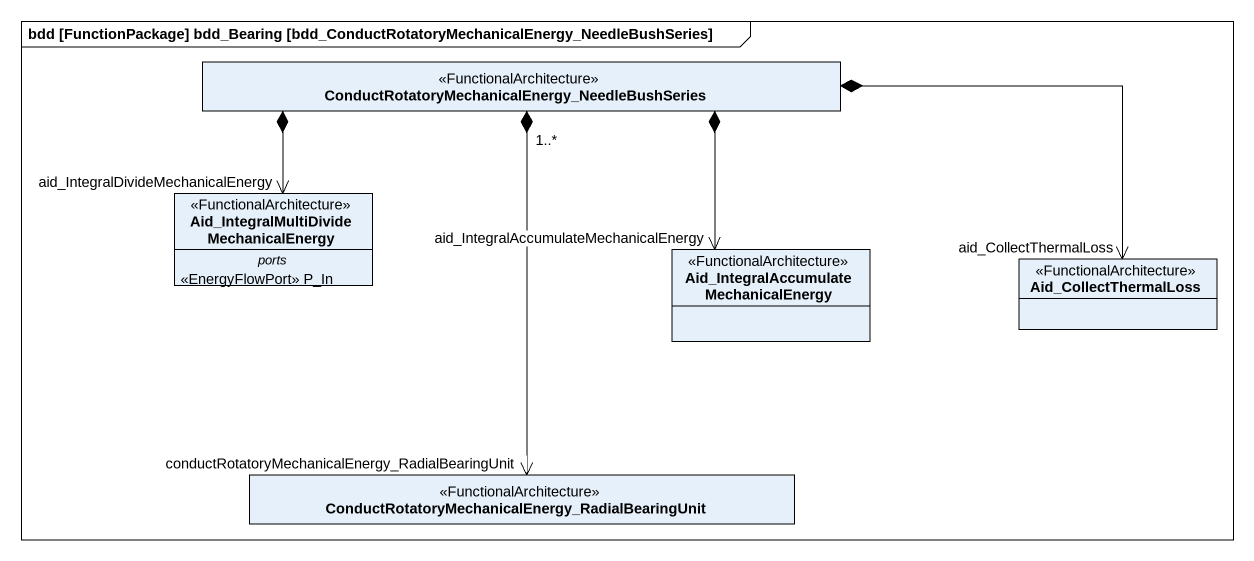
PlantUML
@startuml
mainframe bdd [FunctionPackage] bdd_Bearing [bdd_ConductRotatoryMechanicalEnergy_NeedleBushSeries]
hide circle
hide empty members
class "ConductRotatoryMechanicalEnergy_NeedleBushSeries" as ConductRotatoryMechanicalEne <<FunctionalArchitecture>>
class "Aid_IntegralMultiDivideMechanicalEnergy" as Aid_IntegralMultiDivideMecha <<FunctionalArchitecture>> {
  -- ports --
  <<EnergyFlowPort>> P_In
}
class "Aid_IntegralAccumulateMechanicalEnergy" as Aid_IntegralAccumulateMechan <<FunctionalArchitecture>>
class Aid_CollectThermalLoss <<FunctionalArchitecture>>
class "ConductRotatoryMechanicalEnergy_RadialBearingUnit" as ConductRotatoryMechanicalEne_2 <<FunctionalArchitecture>>
ConductRotatoryMechanicalEne *--> "aid_IntegralDivideMechanicalEnergy" Aid_IntegralMultiDivideMecha
ConductRotatoryMechanicalEne *--> "aid_IntegralAccumulateMechanicalEnergy" Aid_IntegralAccumulateMechan
ConductRotatoryMechanicalEne *-right-> "aid_CollectThermalLoss" Aid_CollectThermalLoss
ConductRotatoryMechanicalEne "1..*" *--> "conductRotatoryMechanicalEnergy_RadialBearingUnit" ConductRotatoryMechanicalEne_2
@enduml
